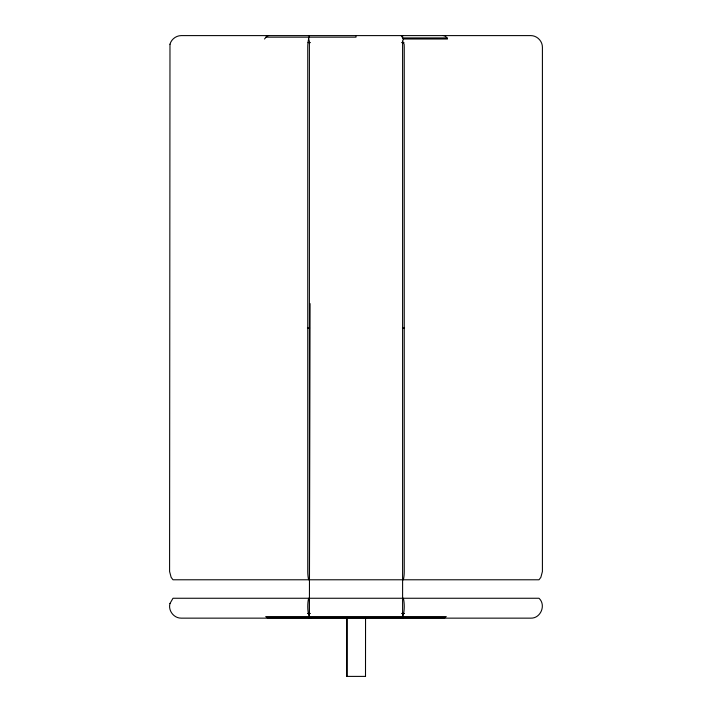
<?xml version="1.0" encoding="UTF-8"?>
<svg xmlns="http://www.w3.org/2000/svg" width="712" height="712" viewBox="0 0 712 712"><rect width="100%" height="100%" fill="white"/><g stroke="black" fill="none" stroke-linecap="round" stroke-linejoin="round"><path stroke-width="1.07" d="M309.4 613.486L310.076 303.606M309.4 35.6L308.634 39.009A11.65 3.017 90 0 0 307.753 47.25L307.753 571.54A11.65 3.017 -90 0 0 308.634 579.782M401.23 35.6L403.366 39.009L402.6 41.429L404.149 44.233L404.247 47.25L404.247 571.54A11.65 3.017 90 0 1 403.366 579.782M264.499 39.009L267.107 36.001L268.62 35.6M401.23 618.149L402.013 617.749L309.987 617.749L310.77 618.149M265.709 37.157L356 37.157L356 35.6M402.6 37.932L447.261 37.932M403.366 39.009L447.501 39.009A11.65 5.83 90 0 0 443.38 35.6M308.02 42.587L310.432 42.587M401.568 42.587L403.98 42.587M307.433 328.036L309.587 328.036M402.413 328.036L404.567 328.036M307.468 613.486L310.432 613.486M401.568 613.486L404.532 613.486M309.4 616.583L402.6 616.583M309.4 617.749L267.107 617.749L265.709 616.583L309.257 616.583A11.65 3.017 90 0 1 308.634 598.258M402.6 617.749L444.893 617.749L446.291 616.583L402.743 616.583A11.65 3.017 -90 0 0 403.366 598.258M346.913 676.4L346.913 618.149L346.869 676.4L365.55 676.4M308.634 39.009L309.4 41.429L309.4 579.782M402.6 35.6L402.6 37.157M402.6 41.26L402.6 618.149M365.55 618.149L365.505 676.4M309.4 598.258L309.4 618.149M169.981 44.233L169.59 571.54L171.147 577.37L172.998 579.782L539.002 579.782L540.853 577.37L542.411 571.54L542.411 47.25C542.455 41.011 536.999 35.564 530.76 35.6L181.24 35.6C176.087 35.627 171.343 39.267 169.981 44.233M169.981 603.482C167.943 610.576 173.853 618.283 181.24 618.149L530.76 618.149C540.719 618.541 546.318 605.022 539.002 598.258L172.998 598.258L169.981 603.482"/></g></svg>
